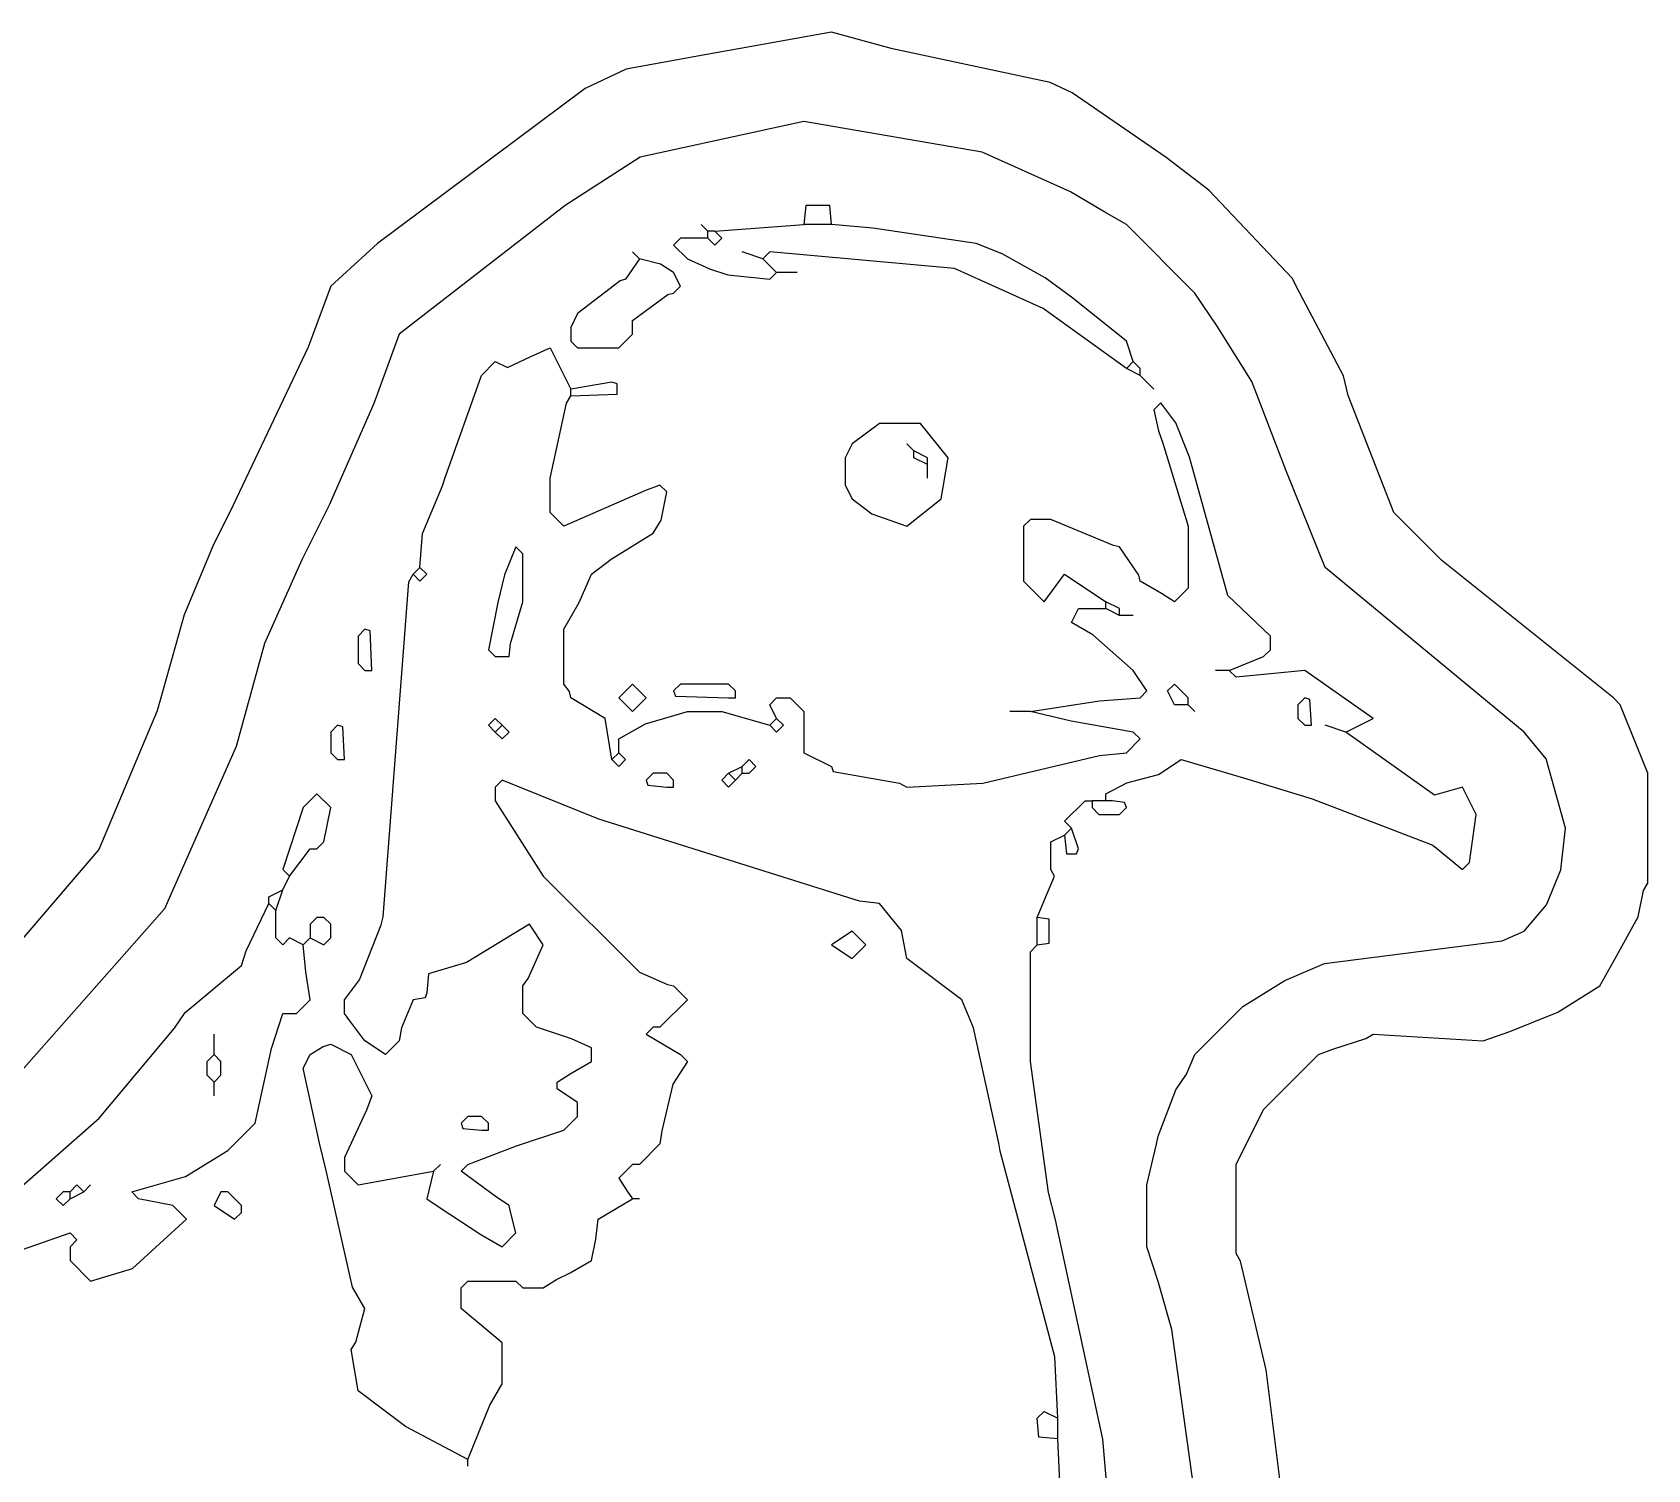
# Model space of a CAD drawing. Extents: x 0.25 to 2.48, y 0.03 to 1.97.
# Drawn here: x 1.683 to 2.281, y 1.441 to 1.974 of the extents above; entities that cross this region are included whole.
import ezdxf

# ---------------------------------------------------------------- set-up
doc = ezdxf.new("R2010")
doc.units = 0
doc.layers.get('0').update_dxf_attribs({"linetype": 'CONTINUOUS'})

msp = doc.modelspace()

# ---------------------------------------------------------------- linework, layer by layer
at = {"color": 7, "linetype": 'CONTINUOUS'}
for points in [[(2.14512, 1.435021), (2.139657, 1.478475), (2.130164, 1.518696), (2.12852, 1.52146), (2.12852, 1.55448), (2.13868, 1.5748), (2.159, 1.59512), (2.164334, 1.597152), (2.176556, 1.601096), (2.17932, 1.60274), (2.21996, 1.6002), (2.229896, 1.603636), (2.247646, 1.610868), (2.26314, 1.62052), (2.268728, 1.630426), (2.277403, 1.646115), (2.279357, 1.655885), (2.28092, 1.65862), (2.28092, 1.69926), (2.27076, 1.72466), (2.26822, 1.7272), (2.20472, 1.778), (2.18694, 1.79578), (2.170056, 1.839184), (2.168264, 1.846356), (2.150872, 1.879346), (2.149348, 1.882394), (2.11836, 1.91516), (2.1026, 1.927235), (2.067814, 1.951228), (2.059686, 1.955038), (2.001325, 1.967523), (1.97866, 1.97358), (1.927688, 1.96445), (1.902655, 1.959903), (1.887474, 1.952752), (1.810563, 1.89545), (1.79324, 1.8796), (1.784858, 1.856994), (1.757172, 1.798574), (1.749552, 1.783334), (1.739004, 1.757904), (1.728978, 1.722374), (1.707388, 1.671066), (1.651, 1.60528)], [(2.11836, 1.39446), (2.104683, 1.493325), (2.099684, 1.511076), (2.0955, 1.524), (2.0955, 1.54686), (2.09907, 1.561928), (2.099684, 1.564864), (2.106246, 1.582029), (2.110154, 1.587891), (2.11328, 1.59512), (2.13106, 1.6129), (2.146554, 1.622552), (2.161286, 1.628902), (2.227072, 1.637284), (2.2352, 1.64084), (2.243406, 1.650609), (2.248796, 1.663476), (2.25044, 1.67894), (2.243328, 1.704594), (2.2352, 1.7145), (2.16154, 1.77546), (2.147062, 1.811274), (2.134362, 1.844294), (2.12151, 1.864817), (2.11328, 1.87706), (2.08788, 1.90246), (2.079869, 1.906954), (2.067169, 1.914574), (2.034427, 1.929268), (1.9685, 1.94056), (1.907794, 1.927352), (1.880096, 1.90946), (1.81864, 1.86182), (1.809242, 1.836166), (1.792732, 1.798574), (1.782572, 1.778254), (1.768736, 1.747296), (1.758188, 1.709166), (1.731648, 1.649035), (1.6637, 1.57226)], [(1.97866, 1.90246), (1.978025, 1.909445), (1.969135, 1.909445), (1.9685, 1.90246)], [(1.93294, 1.89992), (1.9304, 1.90246)], [(1.93548, 1.89992), (1.9685, 1.90246)], [(1.97866, 1.90246), (1.9685, 1.90246)], [(2.09042, 1.85166), (2.08788, 1.85928), (2.068017, 1.87513), (2.057791, 1.882726), (2.041906, 1.891538), (2.032254, 1.895348), (1.994024, 1.901035), (1.97866, 1.90246)], [(1.93294, 1.89738), (1.9304, 1.89738), (1.92278, 1.89738), (1.92024, 1.89484), (1.92532, 1.88976), (1.933466, 1.885994), (1.940336, 1.883784), (1.9558, 1.88214), (1.95834, 1.88468)], [(1.93548, 1.89992), (1.93294, 1.89992)], [(1.93294, 1.89738), (1.93294, 1.89992)], [(1.93294, 1.89738), (1.93548, 1.89484), (1.93802, 1.89738), (1.93548, 1.89992)], [(1.90754, 1.88976), (1.905, 1.8923)], [(1.95326, 1.88976), (1.94564, 1.8923)], [(2.08788, 1.84912), (2.057009, 1.871394), (2.024243, 1.886126), (1.9558, 1.8923), (1.95326, 1.88976)], [(1.90754, 1.88976), (1.90246, 1.88214), (1.900377, 1.88153), (1.88468, 1.86944), (1.88214, 1.86436), (1.88214, 1.85928), (1.88468, 1.85674), (1.89992, 1.85674), (1.905, 1.86182), (1.905, 1.8669), (1.918091, 1.876474), (1.92024, 1.87706), (1.92278, 1.8796), (1.92024, 1.88468), (1.915414, 1.887728), (1.90754, 1.88976)], [(1.95834, 1.88468), (1.95326, 1.88976)], [(1.96596, 1.88468), (1.95834, 1.88468)], [(1.82626, 1.77546), (1.82729, 1.787988), (1.834642, 1.805686), (1.835658, 1.808734), (1.84912, 1.84658), (1.8542, 1.85166), (1.858694, 1.849511), (1.867357, 1.85359), (1.87452, 1.85674), (1.88214, 1.8415)], [(2.08788, 1.84912), (2.09042, 1.85166)], [(2.09296, 1.84658), (2.08788, 1.84912)], [(2.09296, 1.84912), (2.09042, 1.85166)], [(2.09296, 1.84658), (2.09296, 1.84912)], [(1.88214, 1.83896), (1.899285, 1.839595), (1.899285, 1.843405), (1.89738, 1.84404), (1.88214, 1.8415)], [(2.09804, 1.8415), (2.09296, 1.84658)], [(1.89738, 1.70434), (1.89484, 1.71958), (1.88214, 1.7272), (1.881632, 1.729486), (1.8796, 1.73228), (1.8796, 1.7526), (1.885188, 1.762506), (1.88976, 1.77292), (1.897126, 1.778508), (1.91262, 1.78816), (1.915668, 1.792986), (1.9177, 1.8034), (1.91516, 1.80594), (1.909826, 1.803908), (1.8796, 1.7907), (1.87452, 1.79578), (1.87452, 1.80848), (1.880577, 1.836225), (1.88214, 1.83896)], [(1.88214, 1.83896), (1.88214, 1.8415)], [(2.12598, 1.73736), (2.13868, 1.74244), (2.14122, 1.74498), (2.14122, 1.75006), (2.125472, 1.765046), (2.111248, 1.816354), (2.106168, 1.829054), (2.10058, 1.83642), (2.09804, 1.83388), (2.099818, 1.826006), (2.101342, 1.821434), (2.11074, 1.7907), (2.11074, 1.76784), (2.10566, 1.76276), (2.100834, 1.765808), (2.09296, 1.77038), (2.092452, 1.772666), (2.08534, 1.78308), (2.083054, 1.783588), (2.05994, 1.79324), (2.05232, 1.79324), (2.04978, 1.7907), (2.04978, 1.77038), (2.0574, 1.76276), (2.06502, 1.77292), (2.08026, 1.76276)], [(2.0066, 1.7907), (2.0193, 1.80086), (2.02184, 1.8161), (2.01168, 1.8288), (1.99644, 1.8288), (1.98628, 1.82118), (1.98374, 1.8161), (1.98374, 1.80594), (1.98628, 1.80086), (1.993646, 1.795272), (2.0066, 1.7907)], [(2.00914, 1.81864), (2.0066, 1.82118)], [(2.00914, 1.8161), (2.00914, 1.81864)], [(2.01422, 1.8161), (2.00914, 1.81864)], [(2.01422, 1.81356), (2.00914, 1.8161)], [(2.01422, 1.81356), (2.01422, 1.8161)], [(2.01422, 1.80848), (2.01422, 1.81356)], [(1.85928, 1.74244), (1.859788, 1.747266), (1.86436, 1.76276), (1.86436, 1.78054), (1.86182, 1.78308), (1.857636, 1.772696), (1.855096, 1.762536), (1.85166, 1.74498), (1.8542, 1.74244), (1.85928, 1.74244)], [(1.83134, 1.55194), (1.8288, 1.54178), (1.833423, 1.53863), (1.848866, 1.528572), (1.85674, 1.524), (1.86182, 1.52908), (1.859788, 1.536954), (1.85928, 1.53924), (1.854657, 1.54239), (1.8415, 1.55194), (1.84404, 1.55448), (1.862074, 1.561338), (1.8796, 1.56718), (1.88468, 1.57226), (1.88468, 1.57734), (1.87706, 1.58242), (1.87706, 1.58496), (1.881886, 1.588008), (1.88976, 1.59258), (1.88976, 1.59766), (1.882394, 1.600962), (1.86944, 1.60528), (1.86436, 1.61036), (1.86436, 1.62052), (1.866392, 1.623314), (1.87198, 1.63576), (1.8669, 1.64338), (1.843532, 1.629156), (1.829435, 1.624965), (1.8288, 1.61798), (1.828165, 1.616075), (1.82372, 1.61544), (1.819402, 1.605026), (1.81864, 1.6002), (1.81356, 1.59512), (1.80594, 1.6002), (1.800352, 1.607566), (1.79832, 1.61036), (1.79832, 1.61544), (1.803908, 1.622806), (1.811916, 1.643156), (1.812664, 1.646144), (1.822157, 1.770185), (1.82372, 1.77292)], [(1.82372, 1.77292), (1.82626, 1.77546)], [(1.82372, 1.77292), (1.82626, 1.77038), (1.8288, 1.77292), (1.82626, 1.77546)], [(2.05232, 1.72212), (2.077872, 1.726133), (2.09296, 1.7272), (2.0955, 1.72974), (2.09042, 1.73736), (2.075434, 1.750568), (2.06756, 1.75514), (2.0701, 1.76022), (2.08026, 1.76022)], [(2.08026, 1.76022), (2.08026, 1.76276)], [(2.08534, 1.75768), (2.08534, 1.76022), (2.08026, 1.76276)], [(2.08534, 1.75768), (2.08026, 1.76022)], [(2.09042, 1.75768), (2.08534, 1.75768)], [(1.80848, 1.73736), (1.807845, 1.751965), (1.80594, 1.7526), (1.8034, 1.75006), (1.8034, 1.7399), (1.80594, 1.73736), (1.80848, 1.73736)], [(2.12598, 1.73736), (2.1209, 1.73736)], [(2.16916, 1.7145), (2.17932, 1.71958), (2.15392, 1.73736), (2.12852, 1.73482), (2.12598, 1.73736)], [(1.905, 1.72212), (1.91008, 1.7272), (1.905, 1.73228), (1.89992, 1.7272), (1.905, 1.72212)], [(1.9431, 1.7272), (1.9431, 1.72974), (1.94056, 1.73228), (1.92278, 1.73228), (1.92024, 1.72974), (1.920875, 1.727835), (1.94056, 1.7272), (1.9431, 1.7272)], [(2.11074, 1.72466), (2.10566, 1.72466), (2.10312, 1.72974), (2.10566, 1.73228), (2.11074, 1.7272)], [(1.95834, 1.71958), (1.9558, 1.72466), (1.95834, 1.7272), (1.96342, 1.7272), (1.9685, 1.72212), (1.9685, 1.70688), (1.97866, 1.7018), (1.979295, 1.699895), (2.003923, 1.695626), (2.0066, 1.69418), (2.034692, 1.695653), (2.077915, 1.705903), (2.08788, 1.70688), (2.09296, 1.71196), (2.09042, 1.7145), (2.067388, 1.71855), (2.05232, 1.72212)], [(2.11074, 1.72466), (2.11074, 1.7272)], [(2.11328, 1.72212), (2.11074, 1.72466)], [(2.15646, 1.71704), (2.155825, 1.726565), (2.15392, 1.7272), (2.15138, 1.72466), (2.15138, 1.71958), (2.15392, 1.71704), (2.15646, 1.71704)], [(1.79832, 1.70434), (1.797685, 1.716405), (1.79578, 1.71704), (1.79324, 1.7145), (1.79324, 1.70688), (1.79578, 1.70434), (1.79832, 1.70434)], [(1.8542, 1.7145), (1.85166, 1.71704), (1.8542, 1.71958), (1.85674, 1.71704)], [(1.8542, 1.7145), (1.85674, 1.71704)], [(1.8542, 1.7145), (1.85674, 1.71196), (1.85928, 1.7145), (1.85674, 1.71704)], [(1.89992, 1.70688), (1.89992, 1.71196), (1.909826, 1.717548), (1.92532, 1.72212), (1.93802, 1.72212), (1.9558, 1.71704)], [(1.9558, 1.71704), (1.95834, 1.71958)], [(1.9558, 1.71704), (1.95834, 1.7145), (1.96088, 1.71704), (1.95834, 1.71958)], [(2.05232, 1.72212), (2.0447, 1.72212)], [(2.16916, 1.7145), (2.16154, 1.71704)], [(2.08026, 1.6891), (2.08026, 1.69164), (2.088052, 1.69569), (2.099797, 1.698808), (2.1082, 1.70434), (2.131284, 1.697616), (2.156714, 1.689862), (2.201398, 1.672688), (2.21234, 1.6637), (2.21488, 1.66624), (2.21742, 1.68402), (2.21234, 1.69418), (2.201926, 1.691132), (2.16916, 1.7145)], [(1.89738, 1.70434), (1.89992, 1.70688)], [(1.89738, 1.70434), (1.89992, 1.7018), (1.90246, 1.70434), (1.89992, 1.70688)], [(1.92024, 1.69418), (1.92024, 1.69672), (1.9177, 1.69926), (1.91262, 1.69926), (1.91008, 1.69672), (1.910715, 1.694815), (1.9177, 1.69418), (1.92024, 1.69418)], [(1.94056, 1.69926), (1.93802, 1.69672), (1.94056, 1.69418), (1.9431, 1.69672)], [(1.94056, 1.69926), (1.94564, 1.7018)], [(1.9431, 1.69672), (1.94056, 1.69926)], [(1.9431, 1.69672), (1.94564, 1.69926)], [(1.94564, 1.69926), (1.94818, 1.69926), (1.95072, 1.7018), (1.94818, 1.70434), (1.94564, 1.7018)], [(1.94564, 1.69926), (1.94564, 1.7018)], [(2.06248, 1.4605), (2.061365, 1.483236), (2.04113, 1.559388), (2.04065, 1.562272), (2.031238, 1.605026), (2.02692, 1.61544), (2.0066, 1.63068), (2.004568, 1.641094), (1.99644, 1.651), (1.989044, 1.651896), (1.892554, 1.682242), (1.85674, 1.69672), (1.8542, 1.69418), (1.8542, 1.6891), (1.87198, 1.66116), (1.90754, 1.6256), (1.917954, 1.621028), (1.92024, 1.62052), (1.92532, 1.61544), (1.91516, 1.60528), (1.91262, 1.60528), (1.91008, 1.60274), (1.92278, 1.59512), (1.92532, 1.59258), (1.919986, 1.584198), (1.915922, 1.566926), (1.91516, 1.5621), (1.90754, 1.55448), (1.905, 1.55448), (1.89992, 1.5494), (1.902968, 1.544574), (1.905, 1.54178)], [(1.778, 1.66116), (1.78562, 1.67132), (1.78816, 1.67132), (1.7907, 1.67386), (1.79324, 1.68656), (1.78816, 1.69164), (1.78308, 1.68656), (1.77546, 1.6637), (1.778, 1.66116)], [(2.06756, 1.67894), (2.06502, 1.68148), (2.07264, 1.6891), (2.07518, 1.6891)], [(2.08026, 1.6891), (2.07518, 1.6891)], [(2.07518, 1.6891), (2.07518, 1.68656), (2.07772, 1.68402), (2.08534, 1.68402), (2.08788, 1.68656), (2.087245, 1.688465), (2.0828, 1.6891), (2.08026, 1.6891)], [(2.05486, 1.64592), (2.057908, 1.653286), (2.06121, 1.66116), (2.05994, 1.6637), (2.05994, 1.67386), (2.06502, 1.6764)], [(2.06502, 1.6764), (2.06756, 1.67894)], [(2.06502, 1.6764), (2.065655, 1.669415), (2.069465, 1.669415), (2.0701, 1.67132), (2.06756, 1.67894)], [(1.77546, 1.65608), (1.778, 1.66116)], [(1.6383, 1.50622), (1.64084, 1.51892), (1.668389, 1.537286), (1.707464, 1.571627), (1.735406, 1.604889), (1.739314, 1.610751), (1.76022, 1.62814), (1.761998, 1.633474), (1.77038, 1.651)], [(1.77038, 1.651), (1.77038, 1.65354), (1.77546, 1.65608)], [(1.77292, 1.64846), (1.77038, 1.651)], [(1.77292, 1.64846), (1.77546, 1.65608)], [(1.78308, 1.63576), (1.778, 1.6383), (1.77546, 1.63576), (1.77292, 1.6383), (1.77292, 1.64846)], [(1.78562, 1.6383), (1.7907, 1.63576), (1.79324, 1.6383), (1.79324, 1.64338), (1.7907, 1.64592), (1.78816, 1.64592), (1.78562, 1.64338), (1.78562, 1.6383)], [(2.05486, 1.63576), (2.05486, 1.64592)], [(2.05486, 1.63576), (2.059305, 1.636395), (2.059305, 1.645285), (2.05486, 1.64592)], [(1.98628, 1.63068), (1.99136, 1.63576), (1.98628, 1.64084), (1.97866, 1.63576), (1.98628, 1.63068)], [(1.6383, 1.50622), (1.658874, 1.515872), (1.69672, 1.52908), (1.69926, 1.52654), (1.69672, 1.524), (1.69672, 1.51892), (1.70434, 1.5113), (1.719834, 1.515872), (1.7399, 1.53416), (1.73482, 1.53924), (1.72212, 1.54178), (1.71958, 1.54432), (1.739509, 1.549986), (1.75514, 1.55956), (1.7653, 1.56972), (1.771276, 1.597436), (1.77546, 1.61036), (1.78054, 1.61036), (1.78562, 1.61544), (1.784057, 1.625795), (1.78308, 1.63576)], [(1.78308, 1.63576), (1.78562, 1.6383)], [(2.0574, 1.28524), (2.056285, 1.262504), (2.038992, 1.229898), (2.02438, 1.21412), (2.02438, 1.20396), (2.02946, 1.19888), (2.04724, 1.19634), (2.04978, 1.19888), (2.056638, 1.216914), (2.063242, 1.234186), (2.079145, 1.305684), (2.08534, 1.36398), (2.083973, 1.397084), (2.079145, 1.452756), (2.061584, 1.533936), (2.059044, 1.544096), (2.05232, 1.59258), (2.05232, 1.63322), (2.05486, 1.63576)], [(1.75006, 1.59512), (1.75006, 1.60274)], [(1.84404, 1.44526), (1.820926, 1.457452), (1.8034, 1.47066), (1.80086, 1.4859), (1.802504, 1.488664), (1.80594, 1.50114), (1.801368, 1.509014), (1.791596, 1.552164), (1.789056, 1.562324), (1.78308, 1.59004), (1.78562, 1.59512), (1.790446, 1.598168), (1.79324, 1.59893), (1.80086, 1.59512), (1.80848, 1.57988), (1.806448, 1.574546), (1.79832, 1.55702), (1.79832, 1.55194), (1.8034, 1.54686), (1.83134, 1.55194)], [(1.75006, 1.58496), (1.74752, 1.5875), (1.74752, 1.59258), (1.75006, 1.59512)], [(1.75006, 1.58496), (1.7526, 1.5875), (1.7526, 1.59258), (1.75006, 1.59512)], [(1.75006, 1.57988), (1.75006, 1.58496)], [(1.85166, 1.56718), (1.85166, 1.56972), (1.84912, 1.57226), (1.84404, 1.57226), (1.8415, 1.56972), (1.842135, 1.567815), (1.84912, 1.56718), (1.85166, 1.56718)], [(1.83134, 1.55194), (1.83388, 1.55448)], [(1.69672, 1.54432), (1.69418, 1.54432), (1.69164, 1.54178), (1.69418, 1.53924), (1.69672, 1.54178)], [(1.7018, 1.54432), (1.69926, 1.54686), (1.69672, 1.54432)], [(1.69672, 1.54178), (1.69672, 1.54432)], [(1.69672, 1.54178), (1.7018, 1.54432)], [(1.7018, 1.54432), (1.70434, 1.54686)], [(1.75768, 1.53416), (1.76022, 1.5367), (1.76022, 1.53924), (1.75514, 1.54432), (1.7526, 1.54432), (1.75006, 1.53924), (1.75768, 1.53416)], [(1.84404, 1.44526), (1.852168, 1.465326), (1.85674, 1.4732), (1.85674, 1.48844), (1.8415, 1.50114), (1.8415, 1.50876), (1.84404, 1.5113), (1.86182, 1.5113), (1.86436, 1.50876), (1.87198, 1.50876), (1.876806, 1.511808), (1.881886, 1.514348), (1.88976, 1.51892), (1.891404, 1.526764), (1.8923, 1.53416), (1.905, 1.54178)], [(1.90754, 1.54178), (1.905, 1.54178)], [(2.06248, 1.45288), (2.055495, 1.453515), (2.05486, 1.4605), (2.0574, 1.46304), (2.06248, 1.4605)], [(2.06248, 1.45288), (2.06248, 1.4605)], [(2.06756, 1.34366), (2.06248, 1.45288)], [(1.84404, 1.44272), (1.84404, 1.44526)]]:
    msp.add_lwpolyline(points, dxfattribs=at)

doc.saveas('drawing.dxf')
